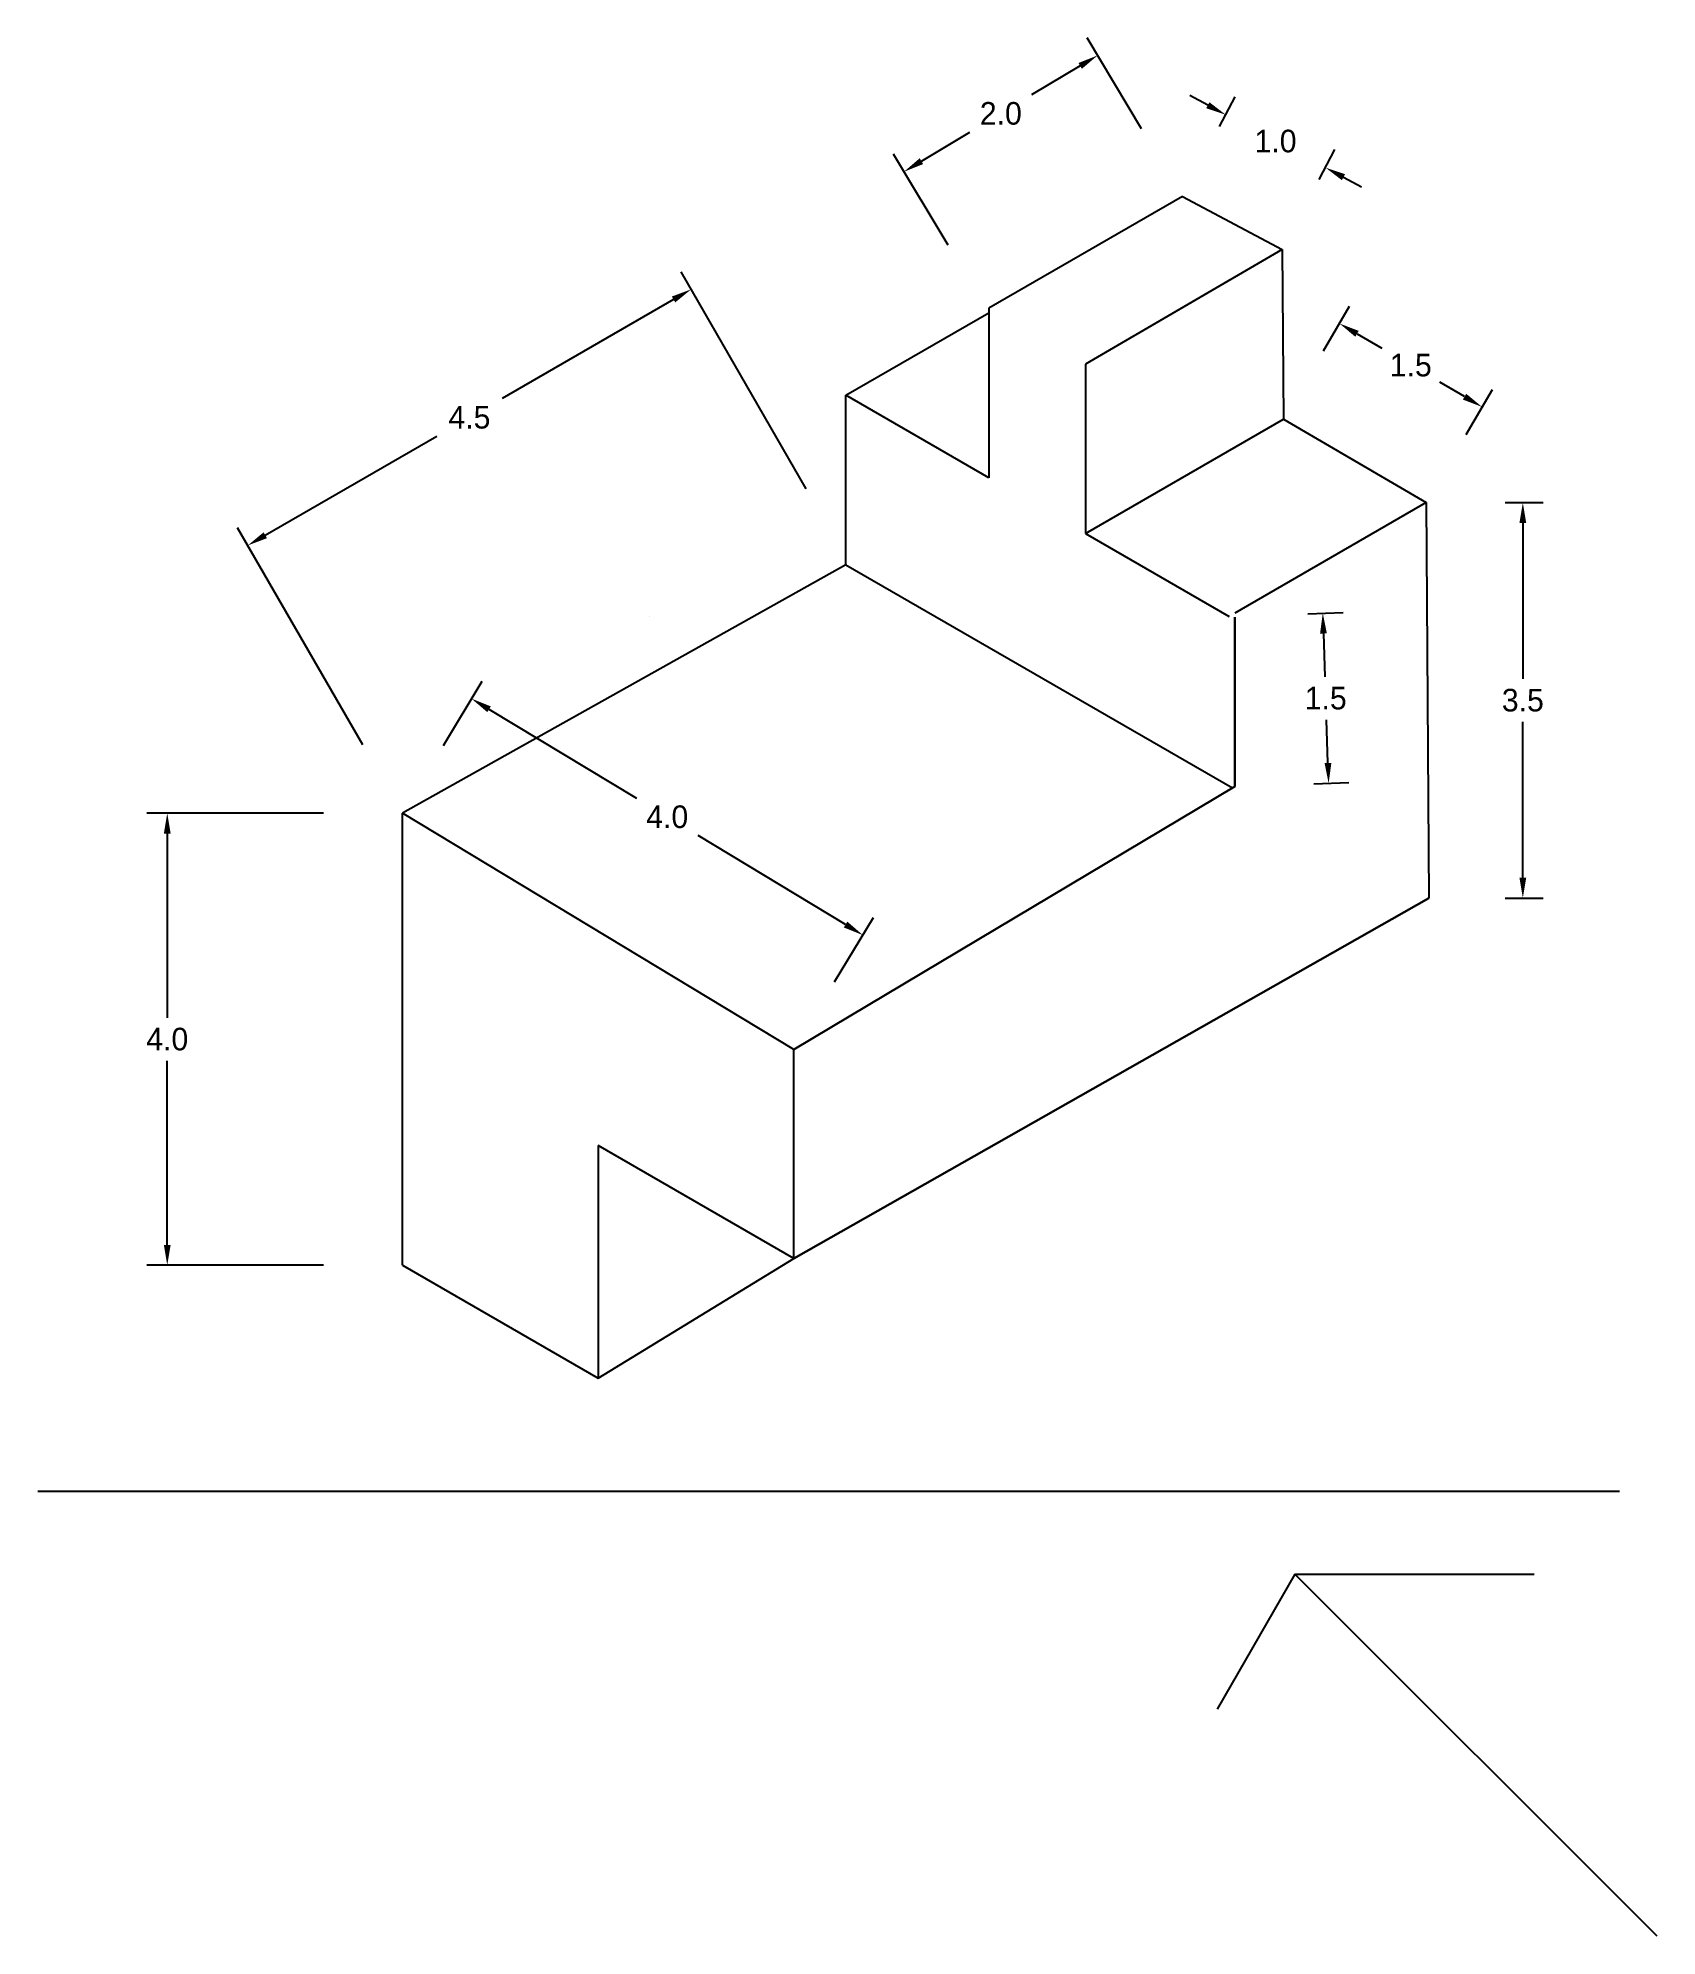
# Model space of a CAD drawing. Header units: feet. Extents: x 35.5 to 49.8, y -3.6 to 13.2.
import ezdxf

# ---------------------------------------------------------------- set-up
doc = ezdxf.new("R2010")
doc.units = ezdxf.units.FT
doc.header["$MEASUREMENT"] = 0
doc.dimstyles.get("Standard").update_dxf_attribs({"dimtxt": 0.2, "dimasz": 0.18, "dimexe": 0.18, "dimexo": 0.7, "dimgap": 0.09, "dimtad": 0, "dimtih": 1, "dimtoh": 1, "dimdec": 1, "dimzin": 0, "dimdsep": 46, "dimtxsty": 'Standard', "dimcen": 0.09, "dimadec": 0, "dimazin": 0, "dimtfac": 1, "dimtdec": 1, "dimtofl": 0, "dimtmove": 0, "dimatfit": 3, "dimfxl": 1, "dimtolj": 1, "dimtzin": 0, "dimarcsym": 0})

# ---------------------------------------------------------------- blocks, each defined once
blk = doc.blocks.new('*D2')
at = {"color": 0, "lineweight": -2}
for p, q in [((42.262, 9.247), (41.153, 11.169)), ((41.087, 10.923), (39.57, 10.047)), ((37.473, 8.836), (38.99, 9.712)), ((38.337, 6.981), (37.228, 8.902))]:
    blk.add_line(p, q, dxfattribs=at)
at = {"color": 0}
for points in [[(41.072, 10.949), (41.102, 10.897), (41.243, 11.013)], [(37.458, 8.862), (37.488, 8.81), (37.318, 8.746)]]:
    blk.add_solid(points, dxfattribs=at)
at = {"layer": 'Defpoints', "color": 0}
for p in [(41.243, 11.013), (42.612, 8.641), (38.687, 6.375)]:
    blk.add_point(p, dxfattribs=at)
at = {"color": 0, "insert": (39.28, 9.879), "char_height": 0.2, "attachment_point": 5}
blk.add_mtext('\\A1;4.5', dxfattribs=at)
blk = doc.blocks.new('*D3')
at = {"color": 0, "lineweight": -2}
for p, q in [((45.23, 12.434), (44.748, 13.238)), ((44.686, 12.991), (44.257, 12.733)), ((43.281, 12.147), (43.71, 12.405)), ((43.517, 11.405), (43.034, 12.208))]:
    blk.add_line(p, q, dxfattribs=at)
at = {"color": 0}
for points in [[(44.671, 13.016), (44.702, 12.965), (44.841, 13.083)], [(43.266, 12.173), (43.296, 12.121), (43.127, 12.054)]]:
    blk.add_solid(points, dxfattribs=at)
at = {"layer": 'Defpoints', "color": 0}
for p in [(44.841, 13.083), (45.591, 11.834), (43.877, 10.805)]:
    blk.add_point(p, dxfattribs=at)
at = {"color": 0, "insert": (43.984, 12.569), "char_height": 0.2, "attachment_point": 5}
blk.add_mtext('\\A1;2.0', dxfattribs=at)
blk = doc.blocks.new('*D4')
at = {"color": 0, "lineweight": -2}
for p, q in [((45.816, 12.642), (45.657, 12.727)), ((45.919, 12.453), (46.059, 12.717)), ((46.802, 11.984), (46.942, 12.249)), ((47.017, 12.005), (47.176, 11.921))]:
    blk.add_line(p, q, dxfattribs=at)
at = {"color": 0}
for points in [[(45.83, 12.669), (45.802, 12.616), (45.975, 12.558)], [(47.031, 12.032), (47.003, 11.979), (46.858, 12.09)]]:
    blk.add_solid(points, dxfattribs=at)
at = {"layer": 'Defpoints', "color": 0}
for p in [(46.858, 12.09), (45.591, 11.834), (46.474, 11.366)]:
    blk.add_point(p, dxfattribs=at)
at = {"color": 0, "insert": (46.416, 12.324), "char_height": 0.2, "attachment_point": 5}
blk.add_mtext('\\A1;1.0', dxfattribs=at)
blk = doc.blocks.new('*D5')
at = {"color": 0, "lineweight": -2}
for p, q in [((46.84, 10.467), (47.072, 10.865)), ((47.137, 10.619), (47.356, 10.491)), ((48.089, 10.063), (47.87, 10.191)), ((48.103, 9.729), (48.335, 10.127))]:
    blk.add_line(p, q, dxfattribs=at)
at = {"color": 0}
for points in [[(47.152, 10.645), (47.122, 10.593), (46.982, 10.71)], [(48.104, 10.088), (48.074, 10.037), (48.244, 9.972)]]:
    blk.add_solid(points, dxfattribs=at)
at = {"layer": 'Defpoints', "color": 0}
for p in [(48.244, 9.972), (46.487, 9.863), (47.75, 9.125)]:
    blk.add_point(p, dxfattribs=at)
at = {"color": 0, "insert": (47.613, 10.341), "char_height": 0.2, "attachment_point": 5}
blk.add_mtext('\\A1;1.5', dxfattribs=at)
blk = doc.blocks.new('*D6')
at = {"color": 0, "lineweight": -2}
for p, q in [((46.703, 8.141), (47.014, 8.152)), ((46.84, 7.966), (46.853, 7.583)), ((46.88, 6.82), (46.867, 7.203)), ((46.756, 6.635), (47.066, 6.646))]:
    blk.add_line(p, q, dxfattribs=at)
at = {"color": 0}
for points in [[(46.87, 7.967), (46.81, 7.965), (46.834, 8.146)], [(46.91, 6.821), (46.85, 6.819), (46.886, 6.64)]]:
    blk.add_solid(points, dxfattribs=at)
at = {"layer": 'Defpoints', "color": 0}
for p in [(46.004, 8.117), (46.056, 6.611), (46.886, 6.64)]:
    blk.add_point(p, dxfattribs=at)
at = {"color": 0, "insert": (46.86, 7.393), "char_height": 0.2, "attachment_point": 5}
blk.add_mtext('\\A1;1.5', dxfattribs=at)
blk = doc.blocks.new('*D7')
at = {"color": 0, "lineweight": -2}
for p, q in [((37.987, 6.375), (36.425, 6.375)), ((36.605, 6.195), (36.605, 4.565)), ((36.605, 2.555), (36.605, 4.185)), ((37.987, 2.375), (36.425, 2.375))]:
    blk.add_line(p, q, dxfattribs=at)
at = {"color": 0}
for points in [[(36.575, 6.195), (36.635, 6.195), (36.605, 6.375)], [(36.575, 2.555), (36.635, 2.555), (36.605, 2.375)]]:
    blk.add_solid(points, dxfattribs=at)
at = {"layer": 'Defpoints', "color": 0}
for p in [(38.687, 6.375), (36.605, 2.375), (38.687, 2.375)]:
    blk.add_point(p, dxfattribs=at)
at = {"color": 0, "insert": (36.605, 4.375), "char_height": 0.2, "attachment_point": 5}
blk.add_mtext('\\A1;4.0', dxfattribs=at)
blk = doc.blocks.new('*D8')
at = {"color": 0, "lineweight": -2}
for p, q in [((39.049, 6.974), (39.392, 7.543)), ((39.453, 7.296), (40.758, 6.508)), ((42.609, 5.39), (41.304, 6.178)), ((42.513, 4.882), (42.856, 5.451))]:
    blk.add_line(p, q, dxfattribs=at)
at = {"color": 0}
for points in [[(39.469, 7.321), (39.438, 7.27), (39.299, 7.389)], [(42.625, 5.416), (42.594, 5.364), (42.763, 5.297)]]:
    blk.add_solid(points, dxfattribs=at)
at = {"layer": 'Defpoints', "color": 0}
for p in [(38.687, 6.375), (42.763, 5.297), (42.151, 4.283)]:
    blk.add_point(p, dxfattribs=at)
at = {"color": 0, "insert": (41.031, 6.343), "char_height": 0.2, "attachment_point": 5}
blk.add_mtext('\\A1;4.0', dxfattribs=at)
blk = doc.blocks.new('*D9')
at = {"color": 0, "lineweight": -2}
for p, q in [((48.45, 9.125), (48.785, 9.125)), ((48.605, 8.945), (48.605, 7.565)), ((48.605, 5.805), (48.605, 7.185)), ((48.45, 5.625), (48.785, 5.625))]:
    blk.add_line(p, q, dxfattribs=at)
at = {"color": 0}
for points in [[(48.575, 8.945), (48.635, 8.945), (48.605, 9.125)], [(48.575, 5.805), (48.635, 5.805), (48.605, 5.625)]]:
    blk.add_solid(points, dxfattribs=at)
at = {"layer": 'Defpoints', "color": 0}
for p in [(47.75, 9.125), (47.75, 5.625), (48.605, 5.625)]:
    blk.add_point(p, dxfattribs=at)
at = {"color": 0, "insert": (48.605, 7.375), "char_height": 0.2, "attachment_point": 5}
blk.add_mtext('\\A1;3.5', dxfattribs=at)

msp = doc.modelspace()

# ---------------------------------------------------------------- linework, layer by layer
for p, q in [((45.591, 11.834), (43.877, 10.845)), ((45.591, 11.834), (46.474, 11.366)), ((46.474, 11.366), (44.733, 10.35)), ((46.474, 11.366), (46.485, 9.864)), ((42.612, 10.075), (43.877, 10.805)), ((43.877, 10.845), (43.877, 9.345)), ((44.733, 10.35), (44.733, 8.85)), ((43.877, 9.345), (42.612, 10.075)), ((42.612, 8.575), (42.612, 10.075)), ((44.733, 8.85), (46.487, 9.863)), ((46.485, 9.864), (46.485, 9.864)), ((46.485, 9.864), (47.75, 9.125)), ((47.75, 9.125), (46.056, 8.147)), ((47.75, 9.125), (47.774, 5.625)), ((47.75, 9.125), (47.75, 9.125)), ((44.733, 8.85), (46.004, 8.117)), ((42.612, 8.575), (38.687, 6.375)), ((42.612, 8.575), (46.035, 6.599)), ((42.612, 8.575), (42.612, 8.575)), ((40.871, 8.113), (40.871, 8.113)), ((46.004, 8.117), (46.004, 8.117)), ((46.056, 8.111), (46.056, 6.611)), ((46.056, 6.611), (46.056, 8.111)), ((39.969, 7.125), (39.969, 7.125)), ((46.056, 6.611), (42.151, 4.283)), ((42.151, 4.283), (46.056, 6.611)), ((46.035, 6.599), (46.035, 6.599)), ((38.687, 2.375), (38.687, 6.375)), ((42.151, 4.283), (38.687, 6.375)), ((38.687, 6.375), (38.687, 6.375)), ((38.687, 6.375), (38.687, 6.375)), ((47.774, 5.625), (42.151, 2.433)), ((42.151, 2.433), (47.774, 5.625)), ((42.151, 2.433), (42.151, 4.283)), ((42.151, 4.283), (42.151, 4.283)), ((42.151, 2.433), (40.419, 3.433)), ((40.419, 3.433), (40.419, 1.375)), ((38.687, 2.375), (40.419, 1.375)), ((40.419, 1.375), (42.151, 2.433)), ((35.46, 0.375), (49.46, 0.375)), ((46.588, -0.359), (45.898, -1.555)), ((49.793, -3.563), (46.588, -0.359)), ((46.588, -0.359), (48.704, -0.359))]:
    msp.add_line(p, q)

# ---------------------------------------------------------------- dimensions: what is measured, and where the dimension line sits
for p1, p2, distance, picture, middle in [((43.877, 10.805), (45.591, 11.834), 1.457, '*D3', (43.984, 12.569)), ((45.591, 11.834), (46.474, 11.366), 0.819, '*D4', (46.416, 12.324)), ((38.687, 6.375), (42.612, 8.641), 2.739, '*D2', (39.28, 9.879)), ((46.487, 9.863), (47.75, 9.125), 0.981, '*D5', (47.613, 10.341)), ((46.004, 8.117), (46.056, 6.611), 0.831, '*D6', (46.86, 7.393)), ((38.687, 6.375), (42.151, 4.283), 1.184, '*D8', (41.031, 6.343))]:
    dim = msp.add_aligned_dim(p1=p1, p2=p2, distance=distance, dimstyle='Standard')
    dim.commit()
    dim.dimension.update_dxf_attribs({"geometry": picture, "text_midpoint": middle})
for base, p1, p2, picture, middle in [((48.605, 5.625), (47.75, 9.125), (47.75, 5.625), '*D9', (48.605, 7.375)), ((36.605, 2.375), (38.687, 6.375), (38.687, 2.375), '*D7', (36.605, 4.375))]:
    dim = msp.add_linear_dim(base=base, p1=p1, p2=p2, angle=90, dimstyle='Standard')
    dim.commit()
    dim.dimension.update_dxf_attribs({"geometry": picture, "text_midpoint": middle})

doc.saveas('drawing.dxf')
